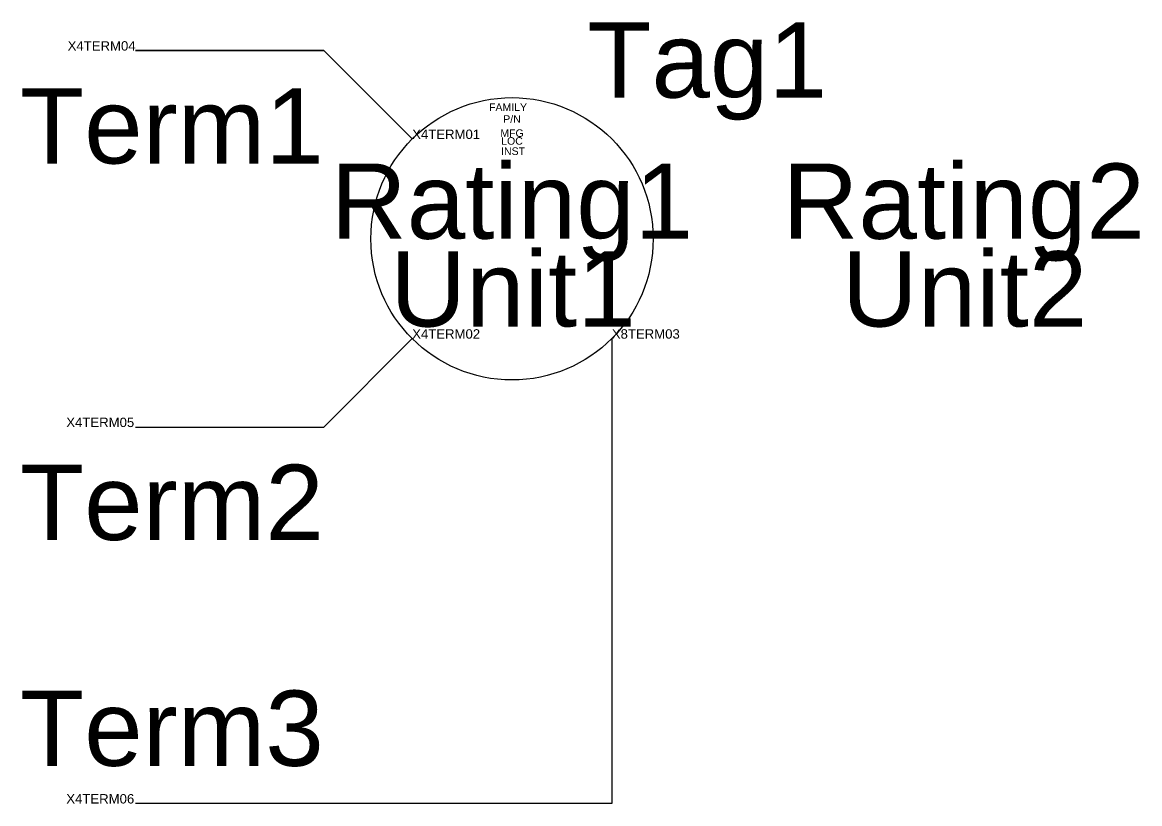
# Model space of a CAD drawing. Header units: inches. Extents: x -0.15 to 3.89, y -1 to 0.04.
# Drawn here: x -0.15 to 1.334, y -1 to 0.038 of the extents above; entities outside this region: 3.
import ezdxf
from ezdxf.enums import TextEntityAlignment as Align

# ---------------------------------------------------------------- set-up
doc = ezdxf.new("R2010")
doc.units = ezdxf.units.IN
doc.header["$MEASUREMENT"] = 0
doc.layers.add('WIRES', color=7, linetype='Continuous')
doc.styles.add('INERCONNECT TABLES', font='arial.ttf', dxfattribs={"height": 0.1})
doc.styles.add('WD', font='arial.ttf', dxfattribs={"height": 1})

msp = doc.modelspace()

# ---------------------------------------------------------------- linework, layer by layer
msp.add_line((0.25, 0), (0, 0))
msp.add_circle((0.5, -0.25), 0.1875)
at = {"layer": 'WIRES'}
for p, q in [((0, 0), (0.25, 0)), ((0.3674, -0.1174), (0.25, 0)), ((0.25, -0.5), (0.3674, -0.3826)), ((0.6326, -0.3826), (0.6326, -1)), ((0, -0.5), (0.25, -0.5)), ((0.6326, -1), (0, -1))]:
    msp.add_line(p, q, dxfattribs=at)

# ---------------------------------------------------------------- texts
at = {"style": 'INERCONNECT TABLES', "flags": 8}
for tag, text, p in [('Tag1', 'MTR', (0.6, -0.0125)), ('Desc1', '', (3.5, -0.3438)), ('Desc2', '', (3.5, -0.5)), ('Desc3', '', (3.5, -0.6562))]:
    msp.add_attdef(tag, text=text, height=0.1, dxfattribs=at).set_placement(p, align=Align.MIDDLE_LEFT)
at = {"style": 'WD', "flags": 9}
for tag, p in [('X4TERM04', (0, 0)), ('X4TERM05', (-0.0018, -0.5)), ('X4TERM06', (-0.0018, -1))]:
    msp.add_attdef(tag, text='', height=0.0125, dxfattribs=at).set_placement(p, align=Align.RIGHT)
at = {"linetype": 'Continuous', "style": 'INERCONNECT TABLES', "flags": 8}
for tag, p in [('Term1', (0.25, -0.05)), ('Term2', (0.25, -0.55)), ('Term3', (0.25, -0.85))]:
    msp.add_attdef(tag, text='', height=0.1, dxfattribs=at).set_placement(p, align=Align.TOP_RIGHT)
for tag, text, height, style, flags, p in [('FAMILY', 'MTR', 0.01, 'WD', 9, (0.4947, -0.0802)), ('Rating1', '', 0.1, 'INERCONNECT TABLES', 8, (0.5, -0.25)), ('Rating2', '', 0.1, 'INERCONNECT TABLES', 8, (1.1, -0.25))]:
    msp.add_attdef(tag, text=text, height=height, dxfattribs=dict(style=style, flags=flags)).set_placement(p, align=Align.CENTER)
at = {"linetype": 'Continuous', "style": 'WD', "flags": 9}
for tag, p in [('P/N', (0.5, -0.0907)), ('MFG', (0.5, -0.1096))]:
    msp.add_attdef(tag, text='', height=0.01, dxfattribs=at).set_placement(p, align=Align.MIDDLE)
at = {"style": 'WD', "flags": 9}
for tag, p in [('X4TERM01', (0.3674, -0.1174)), ('X4TERM02', (0.3674, -0.3826)), ('X8TERM03', (0.6326, -0.3826))]:
    msp.add_attdef(tag, p, '', height=0.0125, dxfattribs=at)
at = {"linetype": 'Continuous', "style": 'WD', "flags": 9}
msp.add_attdef('LOC', text='', height=0.01, dxfattribs=at).set_placement((0.5, -0.125), align=Align.CENTER)
msp.add_attdef('INST', (0.4855, -0.1386), '', height=0.01, dxfattribs=at)
at = {"style": 'INERCONNECT TABLES', "flags": 8}
for tag, text, p in [('Unit1', 'HP', (0.5012, -0.2665)), ('Unit2', '', (1.1012, -0.2665))]:
    msp.add_attdef(tag, text=text, height=0.1, dxfattribs=at).set_placement(p, align=Align.TOP_CENTER)

doc.saveas('drawing.dxf')
